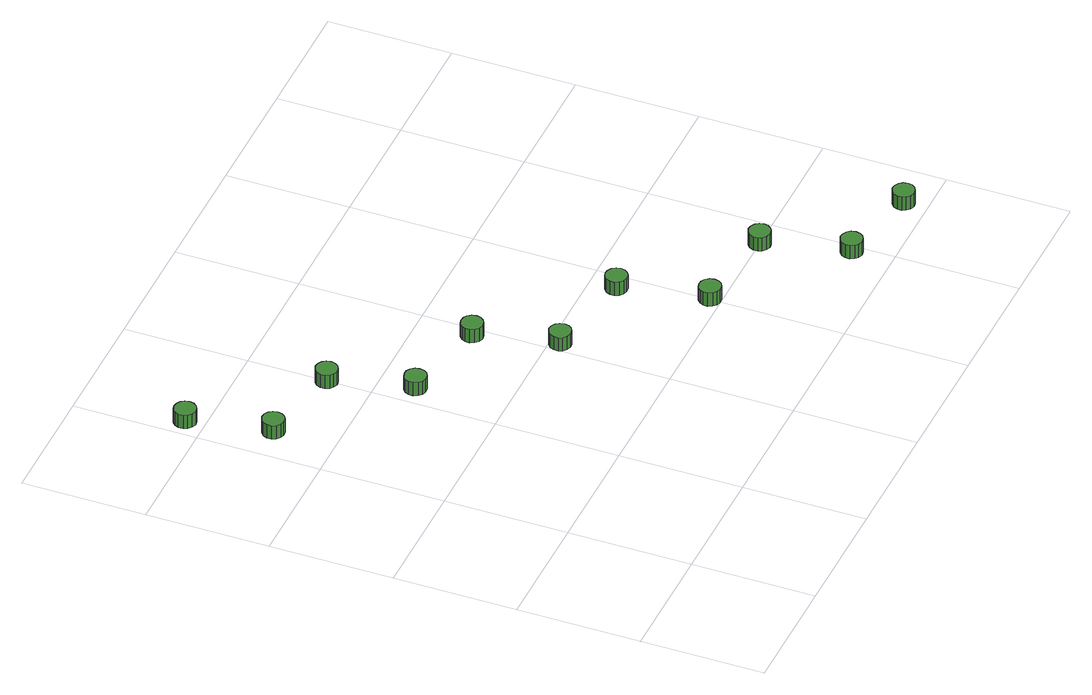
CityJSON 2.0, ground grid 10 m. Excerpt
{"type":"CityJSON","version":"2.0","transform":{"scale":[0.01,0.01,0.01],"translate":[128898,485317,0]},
"CityObjects":{
"tree1":{"type":"SolitaryVegetationObject","attributes":{"function":"something"},"geometry":[{"type":"MultiSurface","lod":"1","boundaries":[[[0,1,2,3,4,5,6,7,8,9,10,11,12,13,14]],[[15,16,17,18,19,20,21,22,23,24,25,26,27,28,29]],[[0,29,28,1]],[[1,28,27,2]],[[2,27,26,3]],[[3,26,25,4]],[[4,25,24,5]],[[5,24,23,6]],[[6,23,22,7]],[[7,22,21,8]],[[8,21,20,9]],[[9,20,19,10]],[[10,19,18,11]],[[11,18,17,12]],[[12,17,16,13]],[[13,16,15,14]],[[14,15,29,0]]]}]},
"tree2":{"type":"SolitaryVegetationObject","attributes":{"function":"something"},"geometry":[{"type":"MultiSurface","lod":"1","boundaries":[[[30,31,32,33,34,35,36,37,38,39,40,41,42,43,44]],[[45,46,47,48,49,50,51,52,53,54,55,56,57,58,59]],[[30,59,58,31]],[[31,58,57,32]],[[32,57,56,33]],[[33,56,55,34]],[[34,55,54,35]],[[35,54,53,36]],[[36,53,52,37]],[[37,52,51,38]],[[38,51,50,39]],[[39,50,49,40]],[[40,49,48,41]],[[41,48,47,42]],[[42,47,46,43]],[[43,46,45,44]],[[44,45,59,30]]]}]},
"tree3":{"type":"SolitaryVegetationObject","attributes":{"function":"something"},"geometry":[{"type":"MultiSurface","lod":"1","boundaries":[[[60,61,62,63,64,65,66,67,68,69,70,71,72,73,74]],[[75,76,77,78,79,80,81,82,83,84,85,86,87,88,89]],[[60,89,88,61]],[[61,88,87,62]],[[62,87,86,63]],[[63,86,85,64]],[[64,85,84,65]],[[65,84,83,66]],[[66,83,82,67]],[[67,82,81,68]],[[68,81,80,69]],[[69,80,79,70]],[[70,79,78,71]],[[71,78,77,72]],[[72,77,76,73]],[[73,76,75,74]],[[74,75,89,60]]]}]},
"tree4":{"type":"SolitaryVegetationObject","attributes":{"function":"something"},"geometry":[{"type":"MultiSurface","lod":"1","boundaries":[[[90,91,92,93,94,95,96,97,98,99,100,101,102,103,104]],[[105,106,107,108,109,110,111,112,113,114,115,116,117,118,119]],[[90,119,118,91]],[[91,118,117,92]],[[92,117,116,93]],[[93,116,115,94]],[[94,115,114,95]],[[95,114,113,96]],[[96,113,112,97]],[[97,112,111,98]],[[98,111,110,99]],[[99,110,109,100]],[[100,109,108,101]],[[101,108,107,102]],[[102,107,106,103]],[[103,106,105,104]],[[104,105,119,90]]]}]},
"tree5":{"type":"SolitaryVegetationObject","attributes":{"function":"something"},"geometry":[{"type":"MultiSurface","lod":"1","boundaries":[[[120,121,122,123,124,125,126,127,128,129,130,131,132,133,134]],[[135,136,137,138,139,140,141,142,143,144,145,146,147,148,149]],[[120,149,148,121]],[[121,148,147,122]],[[122,147,146,123]],[[123,146,145,124]],[[124,145,144,125]],[[125,144,143,126]],[[126,143,142,127]],[[127,142,141,128]],[[128,141,140,129]],[[129,140,139,130]],[[130,139,138,131]],[[131,138,137,132]],[[132,137,136,133]],[[133,136,135,134]],[[134,135,149,120]]]}]},
"tree6":{"type":"SolitaryVegetationObject","attributes":{"function":"something"},"geometry":[{"type":"MultiSurface","lod":"1","boundaries":[[[150,151,152,153,154,155,156,157,158,159,160,161,162,163,164]],[[165,166,167,168,169,170,171,172,173,174,175,176,177,178,179]],[[150,179,178,151]],[[151,178,177,152]],[[152,177,176,153]],[[153,176,175,154]],[[154,175,174,155]],[[155,174,173,156]],[[156,173,172,157]],[[157,172,171,158]],[[158,171,170,159]],[[159,170,169,160]],[[160,169,168,161]],[[161,168,167,162]],[[162,167,166,163]],[[163,166,165,164]],[[164,165,179,150]]]}]},
"tree7":{"type":"SolitaryVegetationObject","attributes":{"function":"something"},"geometry":[{"type":"MultiSurface","lod":"1","boundaries":[[[180,181,182,183,184,185,186,187,188,189,190,191,192,193,194]],[[195,196,197,198,199,200,201,202,203,204,205,206,207,208,209]],[[180,209,208,181]],[[181,208,207,182]],[[182,207,206,183]],[[183,206,205,184]],[[184,205,204,185]],[[185,204,203,186]],[[186,203,202,187]],[[187,202,201,188]],[[188,201,200,189]],[[189,200,199,190]],[[190,199,198,191]],[[191,198,197,192]],[[192,197,196,193]],[[193,196,195,194]],[[194,195,209,180]]]}]},
"tree8":{"type":"SolitaryVegetationObject","attributes":{"function":"something"},"geometry":[{"type":"MultiSurface","lod":"1","boundaries":[[[210,211,212,213,214,215,216,217,218,219,220,221,222,223,224]],[[225,226,227,228,229,230,231,232,233,234,235,236,237,238,239]],[[210,239,238,211]],[[211,238,237,212]],[[212,237,236,213]],[[213,236,235,214]],[[214,235,234,215]],[[215,234,233,216]],[[216,233,232,217]],[[217,232,231,218]],[[218,231,230,219]],[[219,230,229,220]],[[220,229,228,221]],[[221,228,227,222]],[[222,227,226,223]],[[223,226,225,224]],[[224,225,239,210]]]}]},
"tree9":{"type":"SolitaryVegetationObject","attributes":{"function":"something"},"geometry":[{"type":"MultiSurface","lod":"1","boundaries":[[[240,241,242,243,244,245,246,247,248,249,250,251,252,253,254]],[[255,256,257,258,259,260,261,262,263,264,265,266,267,268,269]],[[240,269,268,241]],[[241,268,267,242]],[[242,267,266,243]],[[243,266,265,244]],[[244,265,264,245]],[[245,264,263,246]],[[246,263,262,247]],[[247,262,261,248]],[[248,261,260,249]],[[249,260,259,250]],[[250,259,258,251]],[[251,258,257,252]],[[252,257,256,253]],[[253,256,255,254]],[[254,255,269,240]]]}]},
"tree10":{"type":"SolitaryVegetationObject","attributes":{"function":"something"},"geometry":[{"type":"MultiSurface","lod":"1","boundaries":[[[270,271,272,273,274,275,276,277,278,279,280,281,282,283,284]],[[285,286,287,288,289,290,291,292,293,294,295,296,297,298,299]],[[270,299,298,271]],[[271,298,297,272]],[[272,297,296,273]],[[273,296,295,274]],[[274,295,294,275]],[[275,294,293,276]],[[276,293,292,277]],[[277,292,291,278]],[[278,291,290,279]],[[279,290,289,280]],[[280,289,288,281]],[[281,288,287,282]],[[282,287,286,283]],[[283,286,285,284]],[[284,285,299,270]]]}]},
"tree11":{"type":"SolitaryVegetationObject","attributes":{"function":"something"},"geometry":[{"type":"MultiSurface","lod":"1","boundaries":[[[300,301,302,303,304,305,306,307,308,309,310,311,312,313,314]],[[315,316,317,318,319,320,321,322,323,324,325,326,327,328,329]],[[300,329,328,301]],[[301,328,327,302]],[[302,327,326,303]],[[303,326,325,304]],[[304,325,324,305]],[[305,324,323,306]],[[306,323,322,307]],[[307,322,321,308]],[[308,321,320,309]],[[309,320,319,310]],[[310,319,318,311]],[[311,318,317,312]],[[312,317,316,313]],[[313,316,315,314]],[[314,315,329,300]]]}]}
},
"vertices":[
[371,3496,175],[363,3532,175],[342,3562,175],[310,3580,175],[273,3584,175],[239,3573,175],[211,3548,175],[196,3515,175],[196,3478,175],[211,3444,175],[239,3420,175],[273,3409,175],[310,3412,175],[342,3431,175],[363,3460,175],[363,3460,50],[342,3431,50],[310,3412,50],[273,3409,50],[239,3420,50],[211,3444,50],[196,3478,50],[196,3515,50],[211,3548,50],[239,3573,50],[273,3584,50],[310,3580,50],[342,3562,50],[363,3532,50],[371,3496,50],
[211,4142,196],[203,4178,196],[182,4208,196],[150,4226,196],[113,4230,196],[78,4219,196],[51,4194,196],[36,4161,196],[36,4124,196],[51,4091,196],[78,4066,196],[113,4055,196],[150,4059,196],[182,4077,196],[203,4107,196],[203,4107,71],[182,4077,71],[150,4059,71],[113,4055,71],[78,4066,71],[51,4091,71],[36,4124,71],[36,4161,71],[51,4194,71],[78,4219,71],[113,4230,71],[150,4226,71],[182,4208,71],[203,4178,71],[211,4142,71],
[1058,3348,196],[1050,3384,196],[1029,3413,196],[997,3432,196],[961,3436,196],[926,3424,196],[899,3400,196],[884,3366,196],[884,3330,196],[899,3296,196],[926,3272,196],[961,3260,196],[997,3264,196],[1029,3282,196],[1050,3312,196],[1050,3312,71],[1029,3282,71],[997,3264,71],[961,3260,71],[926,3272,71],[899,3296,71],[884,3330,71],[884,3366,71],[899,3400,71],[926,3424,71],[961,3436,71],[997,3432,71],[1029,3413,71],[1050,3384,71],[1058,3348,71],
[1259,2713,172],[1252,2749,172],[1230,2778,172],[1198,2797,172],[1162,2800,172],[1127,2789,172],[1100,2765,172],[1085,2731,172],[1085,2694,172],[1100,2661,172],[1127,2636,172],[1162,2625,172],[1198,2629,172],[1230,2647,172],[1252,2677,172],[1252,2677,47],[1230,2647,47],[1198,2629,47],[1162,2625,47],[1127,2636,47],[1100,2661,47],[1085,2694,47],[1085,2731,47],[1100,2765,47],[1127,2789,47],[1162,2800,47],[1198,2797,47],[1230,2778,47],[1252,2749,47],[1259,2713,47],
[2168,1918,174],[2160,1954,174],[2139,1983,174],[2107,2002,174],[2070,2006,174],[2036,1994,174],[2008,1970,174],[1994,1936,174],[1994,1900,174],[2008,1866,174],[2036,1842,174],[2070,1830,174],[2107,1834,174],[2139,1852,174],[2160,1882,174],[2160,1882,49],[2139,1852,49],[2107,1834,49],[2070,1830,49],[2036,1842,49],[2008,1866,49],[1994,1900,49],[1994,1936,49],[2008,1970,49],[2036,1994,49],[2070,2006,49],[2107,2002,49],[2139,1983,49],[2160,1954,49],[2168,1918,49],
[1980,2553,197],[1973,2589,197],[1951,2619,197],[1920,2637,197],[1883,2641,197],[1848,2629,197],[1821,2605,197],[1806,2571,197],[1806,2535,197],[1821,2501,197],[1848,2477,197],[1883,2465,197],[1920,2469,197],[1951,2488,197],[1973,2517,197],[1973,2517,72],[1951,2488,72],[1920,2469,72],[1883,2465,72],[1848,2477,72],[1821,2501,72],[1806,2535,72],[1806,2571,72],[1821,2605,72],[1848,2629,72],[1883,2641,72],[1920,2637,72],[1951,2619,72],[1973,2589,72],[1980,2553,72],
[3097,1090,169],[3089,1125,169],[3068,1155,169],[3036,1173,169],[2999,1177,169],[2965,1166,169],[2937,1141,169],[2922,1108,169],[2922,1071,169],[2937,1038,169],[2965,1013,169],[2999,1002,169],[3036,1006,169],[3068,1024,169],[3089,1054,169],[3089,1054,44],[3068,1024,44],[3036,1006,44],[2999,1002,44],[2965,1013,44],[2937,1038,44],[2922,1071,44],[2922,1108,44],[2937,1141,44],[2965,1166,44],[2999,1177,44],[3036,1173,44],[3068,1155,44],[3089,1125,44],[3097,1090,44],
[2910,1769,204],[2902,1805,204],[2880,1835,204],[2849,1853,204],[2812,1857,204],[2777,1846,204],[2750,1821,204],[2735,1788,204],[2735,1751,204],[2750,1718,204],[2777,1693,204],[2812,1682,204],[2849,1686,204],[2880,1704,204],[2902,1734,204],[2902,1734,79],[2880,1704,79],[2849,1686,79],[2812,1682,79],[2777,1693,79],[2750,1718,79],[2735,1751,79],[2735,1788,79],[2750,1821,79],[2777,1846,79],[2812,1857,79],[2849,1853,79],[2880,1835,79],[2902,1805,79],[2910,1769,79],
[3818,986,198],[3811,1022,198],[3789,1051,198],[3758,1069,198],[3721,1073,198],[3686,1062,198],[3659,1037,198],[3644,1004,198],[3644,967,198],[3659,934,198],[3686,909,198],[3721,898,198],[3758,902,198],[3789,920,198],[3811,950,198],[3811,950,73],[3789,920,73],[3758,902,73],[3721,898,73],[3686,909,73],[3659,934,73],[3644,967,73],[3644,1004,73],[3659,1037,73],[3686,1062,73],[3721,1073,73],[3758,1069,73],[3789,1051,73],[3811,1022,73],[3818,986,73],
[4026,328,170],[4019,364,170],[3997,394,170],[3965,412,170],[3929,416,170],[3894,404,170],[3867,380,170],[3852,346,170],[3852,310,170],[3867,276,170],[3894,252,170],[3929,240,170],[3965,244,170],[3997,263,170],[4019,292,170],[4019,292,45],[3997,263,45],[3965,244,45],[3929,240,45],[3894,252,45],[3867,276,45],[3852,310,45],[3852,346,45],[3867,380,45],[3894,404,45],[3929,416,45],[3965,412,45],[3997,394,45],[4019,364,45],[4026,328,45],
[4686,180,193],[4679,216,193],[4657,245,193],[4625,264,193],[4589,268,193],[4554,256,193],[4527,232,193],[4512,198,193],[4512,162,193],[4527,128,193],[4554,104,193],[4589,92,193],[4625,96,193],[4657,114,193],[4679,144,193],[4679,144,68],[4657,114,68],[4625,96,68],[4589,92,68],[4554,104,68],[4527,128,68],[4512,162,68],[4512,198,68],[4527,232,68],[4554,256,68],[4589,268,68],[4625,264,68],[4657,245,68],[4679,216,68],[4686,180,68]
]}
